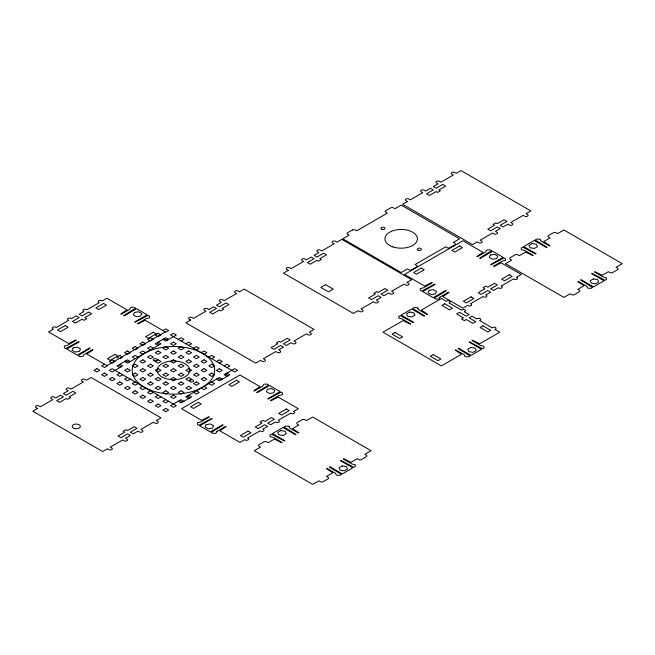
<?xml version="1.0" encoding="UTF-8"?>
<svg xmlns="http://www.w3.org/2000/svg" width="655" height="655" viewBox="0 0 655 655"><rect width="100%" height="100%" fill="white"/><g stroke="black" fill="none" stroke-linecap="round" stroke-linejoin="round"><path stroke-width="0.98" d="M104.522 364.237L101.648 365.899L104.522 367.553L107.395 365.899L86.812 354.019L93.035 349.876L92.56 349.598L83.946 354.568L83.463 355.952L82.505 356.508L79.64 356.508L78.199 355.673L90.161 348.214L89.686 347.944L77.249 355.125L66.72 349.049L79.157 341.861L78.682 341.591L65.762 348.493L64.329 347.666L64.329 346.004L67.678 345.177L76.291 340.207L75.808 339.929L68.636 343.523L48.535 331.921L53.325 329.154L52.842 328.884A2.03 1.171 0 0 1 52.842 327.222A2.03 1.171 0 0 1 55.716 327.222L56.191 327.5L68.636 320.32L68.153 320.041A2.03 1.171 0 0 1 68.153 318.379A2.03 1.171 0 0 1 71.027 318.379L71.501 318.657L76.291 315.898L79.165 317.552L72.459 321.425L75.333 323.079L82.031 319.214L83.946 320.32L86.82 318.657L84.904 317.552L91.602 313.688L88.728 312.026L82.031 315.898L79.165 314.236L83.946 311.477L83.472 311.199A2.03 1.171 0 0 1 83.472 309.545A2.03 1.171 0 0 1 86.337 309.545L86.82 309.815L99.257 302.635L98.782 302.356A2.03 1.171 0 0 1 98.782 300.702A2.03 1.171 0 0 1 101.648 300.702L102.131 300.981L106.912 298.213L127.005 309.815L120.79 313.958L121.265 314.236L129.878 309.266L130.361 307.883L131.311 307.334L134.185 307.334L135.618 308.161L123.656 315.62L124.139 315.898L136.576 308.71L147.105 314.793L134.668 321.973L135.143 322.252L148.063 315.342L149.496 316.168L149.496 317.831L146.147 318.657L137.534 323.627L138.017 323.906L145.189 320.311L165.772 332.2L168.638 330.538L165.772 328.884L162.899 330.538M106.912 365.621L165.289 331.921M119.832 373.08L116.958 374.742L119.832 376.396L122.706 374.742M178.209 339.38L181.083 337.718L183.949 339.38L181.083 341.034M127.488 377.501L124.622 379.155L127.488 380.817L130.361 379.155M185.864 343.801L188.738 342.139L191.604 343.801L188.738 345.455M135.143 381.922L132.277 383.576L135.143 385.238L138.017 383.576M193.52 348.214L196.394 346.56L199.259 348.214L196.394 349.876M142.798 386.344L139.933 387.997L142.798 389.659L145.672 387.997M201.175 352.636L204.049 350.982L206.923 352.636L204.049 354.298M150.453 390.765L147.588 392.419L150.453 394.081L153.327 392.419M208.83 357.057L211.704 355.403L214.578 357.057L211.704 358.719M158.109 395.178L155.243 396.84L158.109 398.494L160.983 396.84M216.486 361.478L219.359 359.824L222.233 361.478L219.359 363.14M165.772 399.599L162.899 401.261L165.772 402.915L168.638 401.261M224.141 365.899L227.015 364.237L229.889 365.899L227.015 367.553M168.638 339.38L165.772 337.718L155.243 343.801L158.109 345.455M227.015 373.08L229.889 374.742L219.359 380.817L216.486 379.155M167.205 340.207L165.772 339.38A2.03 1.171 0 0 0 162.899 339.38L165.772 341.034L176.293 334.959L173.428 333.297L170.554 334.959L234.67 371.974L237.544 370.321L234.67 368.659L224.141 374.742L227.015 376.396A2.03 1.171 0 0 0 227.015 374.742L225.582 373.907M159.55 344.628L158.109 343.801A2.03 1.171 0 0 1 158.109 342.139L160.983 343.801L127.488 363.14L124.622 361.478A2.03 1.171 0 0 1 127.488 361.478L128.929 362.305M217.927 378.328L219.359 379.155A2.03 1.171 0 0 0 222.233 379.155L219.359 377.501L185.864 396.84L188.738 398.494A2.03 1.171 0 0 0 188.738 396.84L187.297 396.013M153.327 348.214L150.453 346.56L147.588 348.214L150.453 349.876M211.704 381.922L214.578 383.576L211.704 385.238L208.83 383.576M145.672 352.636L142.798 350.982L139.933 352.636L142.798 354.298M204.049 386.344L206.923 387.997L204.049 389.659L201.175 387.997M138.017 357.057L135.143 355.403L132.277 357.057L135.143 358.719M196.394 390.765L199.259 392.419L196.394 394.081L193.52 392.419M130.361 361.478L127.488 359.824L116.958 365.899L119.832 367.553M188.738 395.178L191.604 396.84L181.083 402.915L178.209 401.261M121.265 366.726L119.832 365.899A2.03 1.171 0 0 1 119.832 364.237L122.706 365.899L112.177 371.974L109.303 370.321L112.177 368.659L176.293 405.682L173.428 407.336L170.554 405.682L181.083 399.599L183.949 401.261A2.03 1.171 0 0 1 181.083 401.261L179.642 400.434M289.223 426.675L289.698 428.051L298.312 433.029L298.795 432.75L292.572 428.607L298.786 425.021L297.354 424.186A2.03 1.171 0 0 1 297.354 422.532L302.135 419.765A2.03 1.171 0 0 1 305.009 419.765L306.442 420.6L312.664 417.006L371.041 450.706L364.819 454.3L366.26 455.127A2.03 1.171 0 0 1 366.26 456.789L361.47 459.548A2.03 1.171 0 0 1 358.604 459.548L357.163 458.721L350.949 462.307L343.769 458.721L343.294 458.991L351.907 463.969L355.256 464.796L355.256 466.458L353.815 467.285L340.903 460.375L340.42 460.653L352.865 467.834L342.336 473.917L329.891 466.728L329.416 467.007L341.378 474.466L339.945 475.293L337.071 475.293L336.113 474.744L335.638 473.36L327.025 468.391L326.542 468.661L332.765 472.812L326.542 476.398L327.975 477.233A2.03 1.171 0 0 1 327.975 478.887L323.193 481.646A2.03 1.171 0 0 1 320.32 481.646L318.887 480.819L312.664 484.413L254.287 450.706L260.51 447.119L259.077 446.292A2.03 1.171 0 0 1 259.077 444.63L263.859 441.871A2.03 1.171 0 0 1 266.732 441.871L268.165 442.698L274.388 439.104L281.568 442.698L282.043 442.42L273.43 437.45L270.081 436.615L270.081 434.961L271.514 434.134L284.434 441.036L284.917 440.766L272.472 433.577L283.001 427.502L295.446 434.683L295.921 434.412L283.959 426.954L285.392 426.118L288.265 426.118L289.223 426.675M417.931 308.161L418.414 309.545L427.027 314.515L427.502 314.236L421.28 310.093L441.38 298.492L446.161 301.259L446.644 300.981A2.03 1.171 0 0 1 449.51 300.981A2.03 1.171 0 0 1 449.51 302.635L449.035 302.913L461.472 310.093L461.955 309.823A2.03 1.171 0 0 1 464.821 309.823A2.03 1.171 0 0 1 464.821 311.477L464.346 311.755L469.127 314.515L466.262 316.177L459.556 312.304L456.691 313.966L463.388 317.831L461.472 318.936L464.346 320.598L466.262 319.493L472.959 323.357L475.833 321.703L469.127 317.831L472.001 316.177L476.783 318.936L477.266 318.657A2.03 1.171 0 0 1 480.131 318.657A2.03 1.171 0 0 1 480.131 320.32L479.656 320.598L492.101 327.778L492.576 327.5A2.03 1.171 0 0 1 495.45 327.5A2.03 1.171 0 0 1 495.45 329.162L494.967 329.432L499.757 332.2L479.656 343.801L472.484 340.207L472.001 340.485L480.614 345.455L483.963 346.282L483.963 347.944L482.53 348.771L469.61 341.861L469.136 342.139L481.572 349.32L471.043 355.403L458.606 348.214L458.123 348.493L470.093 355.952L468.652 356.779L465.787 356.779L464.829 356.23L464.346 354.846L455.733 349.876L455.258 350.155L461.48 354.298L441.38 365.899L383.003 332.2L403.103 320.59L410.276 324.184L410.759 323.906L402.145 318.936L398.797 318.109L398.797 316.447L400.23 315.62L413.149 322.53L413.624 322.252L401.188 315.071L411.717 308.988L424.153 316.177L424.636 315.898L412.666 308.44L414.107 307.613L416.973 307.613L417.931 308.161M540.432 239.648L540.907 241.032L549.52 246.002L550.004 245.723L543.781 241.58L549.995 237.994L548.562 237.167A2.03 1.171 0 0 1 548.562 235.505L553.344 232.746A2.03 1.171 0 0 1 556.218 232.746L557.651 233.573L563.873 229.979L622.25 263.687L616.027 267.273L617.468 268.108A2.03 1.171 0 0 1 617.468 269.762L612.679 272.521A2.03 1.171 0 0 1 609.813 272.521L608.372 271.694L602.158 275.288L594.977 271.694L594.503 271.972L603.116 276.942L606.465 277.769L606.465 279.431L605.024 280.258L592.104 273.356L591.629 273.626L604.066 280.815L593.545 286.89L581.1 279.71L580.625 279.98L592.587 287.439L591.154 288.274L588.28 288.274L587.322 287.717L586.847 286.333L578.234 281.363L577.751 281.642L583.973 285.785L577.751 289.379L579.184 290.206A2.03 1.171 0 0 1 579.184 291.86L574.402 294.627A2.03 1.171 0 0 1 571.528 294.627L570.096 293.8L563.873 297.386L505.496 263.687L511.719 260.092L510.286 259.265A2.03 1.171 0 0 1 510.286 257.603L515.067 254.844A2.03 1.171 0 0 1 517.941 254.844L519.374 255.671L525.597 252.077L532.777 255.671L533.252 255.393L524.639 250.423L521.29 249.596L521.29 247.934L522.723 247.107L535.643 254.017L536.126 253.739L523.681 246.558L534.21 240.475L546.647 247.664L547.13 247.385L535.168 239.927L536.601 239.1L539.474 239.1L540.432 239.648M73.18 347.805L72.042 350.253L75.153 352.054L79.402 351.399L80.54 348.943L77.429 347.15L73.18 347.805M134.431 312.443L133.293 314.899L136.396 316.692L140.645 316.037L141.783 313.581L138.68 311.788L134.431 312.443M206.202 424.604L205.064 427.052L208.175 428.853L212.425 428.198L213.563 425.742L210.452 423.949L206.202 424.604M267.445 389.242L266.307 391.698L269.418 393.491L273.667 392.836L274.805 390.38L271.694 388.587L267.445 389.242M429.181 290.345L428.042 292.793L431.154 294.594L435.395 293.931L436.541 291.483L433.43 289.682L429.181 290.345M490.423 254.983L489.285 257.431L492.396 259.233L496.646 258.578L497.784 256.121L494.672 254.328L490.423 254.983M216.969 431.375L216.494 432.75L215.536 433.307L212.662 433.307L211.229 432.48L223.191 425.021L222.708 424.743L210.271 431.923L199.742 425.848L212.187 418.668L211.704 418.389L198.784 425.292L197.351 424.465L197.351 422.811L200.7 421.984L209.313 417.006L208.839 416.727L201.658 420.322L181.558 408.72L239.935 375.012L260.035 386.622L253.812 390.765L254.296 391.043L262.901 386.065L263.384 384.681L264.342 384.133L267.207 384.133L268.648 384.96L256.686 392.419L257.161 392.697L269.606 385.517L280.127 391.592L267.69 398.772L268.165 399.051L281.085 392.14L282.526 392.975L282.526 394.629L279.177 395.456L270.564 400.434L271.039 400.704L278.219 397.118L298.312 408.72L293.522 411.479L294.005 411.758A2.03 1.171 0 0 1 294.005 413.411A2.03 1.171 0 0 1 291.131 413.411L290.656 413.141L278.211 420.322L278.694 420.6A2.03 1.171 0 0 1 278.694 422.254A2.03 1.171 0 0 1 275.82 422.254L275.346 421.976L270.556 424.743L267.69 423.081L274.388 419.216L271.514 417.562L264.817 421.427L262.901 420.322L260.035 421.976L261.943 423.081L255.245 426.954L258.119 428.607L264.817 424.743L267.69 426.397L262.901 429.164L263.384 429.434A2.03 1.171 0 0 1 263.384 431.096A2.03 1.171 0 0 1 260.51 431.096L260.035 430.818L247.59 437.999L248.073 438.277A2.03 1.171 0 0 1 248.073 439.939A2.03 1.171 0 0 1 245.199 439.939L244.716 439.661L239.935 442.42L219.843 430.818L226.057 426.675L225.582 426.397L216.969 431.375M439.947 297.116L439.472 298.492L438.514 299.048L435.641 299.048L434.208 298.221L446.17 290.763L445.687 290.484L433.25 297.665L422.721 291.59L435.166 284.401L434.683 284.131L421.763 291.033L420.33 290.206L420.33 288.552L423.679 287.717L432.292 282.747L431.809 282.469L424.636 286.063L404.536 274.461L462.913 240.753L483.013 252.363L476.791 256.506L477.266 256.776L485.879 251.807L486.362 250.423L487.32 249.874L490.186 249.874L491.627 250.701L479.665 258.16L480.14 258.438L492.585 251.258L503.106 257.333L490.669 264.514L491.144 264.792L504.063 257.882L505.496 258.717L505.496 260.371L502.148 261.198L493.534 266.176L494.017 266.446L501.198 262.86L521.29 274.461L516.5 277.221L516.983 277.499A2.03 1.171 0 0 1 516.983 279.153A2.03 1.171 0 0 1 514.109 279.153L513.635 278.874L501.19 286.063L501.673 286.333A2.03 1.171 0 0 1 501.673 287.995A2.03 1.171 0 0 1 498.799 287.995L498.324 287.717L493.534 290.484L490.669 288.822L497.366 284.958L494.492 283.296L487.795 287.168L485.879 286.063L483.005 287.717L484.921 288.822L478.224 292.695L481.098 294.349L487.795 290.484L490.669 292.138L485.879 294.897L486.362 295.176A2.03 1.171 0 0 1 486.362 296.838A2.03 1.171 0 0 1 483.488 296.838L483.005 296.559L470.568 303.74L471.043 304.018A2.03 1.171 0 0 1 471.043 305.672A2.03 1.171 0 0 1 468.178 305.672L467.695 305.402L462.913 308.161L442.821 296.559L449.035 292.417L448.56 292.138L439.947 297.116M65.287 325.568L57.632 329.989L60.497 331.643L68.153 327.222L65.287 325.568M103.564 303.462L95.908 307.883L98.782 309.545L106.438 305.124L103.564 303.462M115.051 354.298L107.395 358.719L110.261 360.373L117.916 355.952L115.051 354.298M153.327 332.2L145.672 336.613L148.546 338.275L156.201 333.853L153.327 332.2M96.866 368.659L93.992 370.321L96.866 371.974L99.74 370.321L96.866 368.659M112.177 359.824L109.303 361.478L112.177 363.14L115.051 361.478L112.177 359.824M119.832 355.403L116.958 357.057L119.832 358.719L122.706 357.057L119.832 355.403M127.488 350.982L124.622 352.636L127.488 354.298L130.361 352.636L127.488 350.982M135.143 346.56L132.277 348.214L135.143 349.876L138.017 348.214L135.143 346.56M142.798 342.139L139.933 343.801L142.798 345.455L145.672 343.801L142.798 342.139M150.453 337.718L147.588 339.38L150.453 341.034L153.327 339.38L150.453 337.718M158.109 333.297L155.243 334.959L158.109 336.613L160.983 334.959L158.109 333.297M37.532 408.442L32.75 411.201L102.614 451.532L107.395 448.773L108.828 449.6A2.03 1.171 0 0 0 111.702 449.6A2.03 1.171 0 0 0 111.702 447.946L110.269 447.119L122.706 439.931L124.139 440.766A2.03 1.171 0 0 0 127.013 440.766A2.03 1.171 0 0 0 127.013 439.104L125.58 438.277L130.361 435.518L127.488 433.856L120.79 437.72L117.925 436.066L124.622 432.202L123.181 431.367L126.055 429.713L127.488 430.54L134.193 426.675L137.059 428.329L130.361 432.202L133.235 433.856L138.017 431.096L139.458 431.923A2.03 1.171 0 0 0 142.323 431.923A2.03 1.171 0 0 0 142.323 430.261L140.891 429.434L153.327 422.254L154.768 423.081A2.03 1.171 0 0 0 157.634 423.081A2.03 1.171 0 0 0 157.634 421.427L156.201 420.592L160.983 417.833L91.127 377.501L86.337 380.26L84.904 379.433A2.03 1.171 0 0 0 82.039 379.433A2.03 1.171 0 0 0 82.039 381.095L83.472 381.922L71.027 389.103L69.594 388.276A2.03 1.171 0 0 0 66.72 388.276A2.03 1.171 0 0 0 66.72 389.93L68.161 390.757L63.371 393.524L66.245 395.178L72.942 391.313L75.816 392.967L69.119 396.84L70.552 397.667L67.678 399.321L66.245 398.494L59.548 402.366L56.674 400.704L63.371 396.84L60.506 395.178L55.716 397.945L54.283 397.11A2.03 1.171 0 0 0 51.409 397.11A2.03 1.171 0 0 0 51.409 398.772L52.85 399.599L40.405 406.78L38.972 405.953A2.03 1.171 0 0 0 36.099 405.953A2.03 1.171 0 0 0 36.099 407.615L37.532 408.442M190.646 320.041L185.864 322.8L255.72 363.14L260.51 360.373L261.943 361.2A2.03 1.171 0 0 0 264.817 361.2A2.03 1.171 0 0 0 264.817 359.546L263.375 358.719L275.82 351.538L277.253 352.365A2.03 1.171 0 0 0 280.127 352.365A2.03 1.171 0 0 0 280.127 350.703L278.694 349.876L283.476 347.117L280.602 345.455L273.905 349.328L271.031 347.666L277.736 343.801L276.295 342.974L279.169 341.312L280.602 342.139L287.299 338.275L290.173 339.929L283.476 343.801L286.35 345.455L291.131 342.696L292.564 343.523A2.03 1.171 0 0 0 295.438 343.523A2.03 1.171 0 0 0 295.438 341.869L294.005 341.034L306.442 333.853L307.875 334.68A2.03 1.171 0 0 0 310.748 334.68A2.03 1.171 0 0 0 310.748 333.027L309.316 332.2L314.097 329.432L244.241 289.101L239.452 291.86L238.019 291.033A2.03 1.171 0 0 0 235.145 291.033A2.03 1.171 0 0 0 235.145 292.695L236.586 293.522L224.141 300.702L222.708 299.875A2.03 1.171 0 0 0 219.834 299.875A2.03 1.171 0 0 0 219.834 301.529L221.267 302.364L216.486 305.124L219.359 306.786L226.057 302.913L228.931 304.575L222.225 308.44L223.666 309.266L220.792 310.928L219.359 310.093L212.662 313.966L209.788 312.304L216.486 308.44L213.612 306.786L208.83 309.545L207.398 308.718A2.03 1.171 0 0 0 204.524 308.718A2.03 1.171 0 0 0 204.524 310.372L205.957 311.199L193.52 318.387L192.087 317.552A2.03 1.171 0 0 0 189.213 317.552A2.03 1.171 0 0 0 189.213 319.214L190.646 320.041M104.522 373.08L101.648 374.742L104.522 376.396L107.395 374.742L104.522 373.08M352.382 229.979L347.592 232.746A2.03 1.171 0 0 0 347.592 234.4L349.033 235.227L342.811 238.821L401.188 272.521L407.41 268.935L408.843 269.762A2.03 1.171 0 0 0 411.717 269.762L416.498 267.003A2.03 1.171 0 0 0 416.498 265.34L415.065 264.514L445.687 246.837L447.119 247.664A2.03 1.171 0 0 0 449.993 247.664L454.775 244.896A2.03 1.171 0 0 0 454.775 243.242L453.342 242.415L459.564 238.821L401.188 205.121L394.965 208.708L393.532 207.881A2.03 1.171 0 0 0 390.658 207.881L385.877 210.64A2.03 1.171 0 0 0 385.877 212.302L387.31 213.129L356.688 230.814L355.247 229.979A2.03 1.171 0 0 0 352.382 229.979M288.265 270.31L283.476 273.078L353.34 313.409L358.121 310.65L359.562 311.477A2.03 1.171 0 0 0 362.428 311.477A2.03 1.171 0 0 0 362.428 309.815L360.995 308.988L373.44 301.808L374.873 302.635A2.03 1.171 0 0 0 377.747 302.635A2.03 1.171 0 0 0 377.747 300.981L376.306 300.146L381.095 297.386L378.222 295.732L371.524 299.597L368.65 297.935L375.348 294.07L373.915 293.244L376.789 291.581L378.222 292.417L384.919 288.544L387.793 290.206L381.095 294.07L383.961 295.732L388.751 292.965L390.183 293.792A2.03 1.171 0 0 0 393.057 293.792A2.03 1.171 0 0 0 393.057 292.138L391.616 291.311L404.061 284.123L405.494 284.958A2.03 1.171 0 0 0 408.368 284.958A2.03 1.171 0 0 0 408.368 283.296L406.927 282.469L411.717 279.71L341.853 239.37L337.071 242.137L335.638 241.31A2.03 1.171 0 0 0 332.765 241.31A2.03 1.171 0 0 0 332.765 242.964L334.197 243.791L321.761 250.971L320.328 250.144A2.03 1.171 0 0 0 317.454 250.144A2.03 1.171 0 0 0 317.454 251.807L318.887 252.633L314.105 255.393L316.971 257.055L323.676 253.182L326.542 254.844L319.845 258.709L321.277 259.536L318.412 261.198L316.971 260.371L310.273 264.235L307.408 262.581L314.105 258.709L311.231 257.055L306.45 259.814L305.009 258.987A2.03 1.171 0 0 0 302.143 258.987A2.03 1.171 0 0 0 302.143 260.641L303.576 261.476L291.139 268.656L289.698 267.829A2.03 1.171 0 0 0 286.833 267.829A2.03 1.171 0 0 0 286.833 269.483L288.265 270.31M407.402 201.527L402.62 204.294L472.476 244.626L477.266 241.859L478.699 242.694A2.03 1.171 0 0 0 481.572 242.694A2.03 1.171 0 0 0 481.572 241.032L480.131 240.205L492.576 233.024L494.009 233.851A2.03 1.171 0 0 0 496.883 233.851A2.03 1.171 0 0 0 496.883 232.189L495.45 231.362L500.232 228.603L497.358 226.941L490.66 230.814L487.795 229.152L494.492 225.287L493.051 224.46L495.925 222.798L497.358 223.625L504.063 219.761L506.929 221.423L500.232 225.287L503.106 226.941L507.887 224.182L509.32 225.009A2.03 1.171 0 0 0 512.194 225.009A2.03 1.171 0 0 0 512.194 223.355L510.761 222.52L523.198 215.339L524.639 216.166A2.03 1.171 0 0 0 527.504 216.166A2.03 1.171 0 0 0 527.504 214.512L526.071 213.686L530.853 210.918L460.997 170.587L456.208 173.354L454.775 172.519A2.03 1.171 0 0 0 451.901 172.519A2.03 1.171 0 0 0 451.901 174.181L453.342 175.008L440.897 182.188L439.464 181.361A2.03 1.171 0 0 0 436.59 181.361A2.03 1.171 0 0 0 436.59 183.023L438.031 183.85L433.242 186.609L436.115 188.272L442.813 184.399L445.687 186.061L438.989 189.925L440.422 190.752L437.548 192.414L436.115 191.579L429.418 195.452L426.544 193.79L433.242 189.925L430.376 188.272L425.586 191.031L424.153 190.204A2.03 1.171 0 0 0 421.28 190.204A2.03 1.171 0 0 0 421.28 191.858L422.712 192.685L410.276 199.873L408.843 199.038A2.03 1.171 0 0 0 405.969 199.038A2.03 1.171 0 0 0 405.969 200.7L407.402 201.527M112.177 377.501L109.303 379.155L112.177 380.817L115.051 379.155L112.177 377.501M127.488 368.659L124.622 370.321L127.488 371.974L130.361 370.321L127.488 368.659M135.143 364.237L132.277 365.899L135.143 367.553L138.017 365.899L135.143 364.237M142.798 359.824L139.933 361.478L142.798 363.14L145.672 361.478L142.798 359.824M150.453 355.403L147.588 357.057L150.453 358.719L153.327 357.057L150.453 355.403M158.109 350.982L155.243 352.636L158.109 354.298L160.983 352.636L158.109 350.982M165.772 346.56L162.899 348.214L165.772 349.876L168.638 348.214L165.772 346.56M173.428 342.139L170.554 343.801L173.428 345.455L176.293 343.801L173.428 342.139M119.832 381.922L116.958 383.576L119.832 385.238L122.706 383.576L119.832 381.922M135.143 373.08L132.277 374.742L135.143 376.396L138.017 374.742L135.143 373.08M142.798 368.659L139.933 370.321L142.798 371.974L145.672 370.321L142.798 368.659M150.453 364.237L147.588 365.899L150.453 367.553L153.327 365.899L150.453 364.237M158.109 359.824L155.243 361.478L158.109 363.14L160.983 361.478L158.109 359.824M165.772 355.403L162.899 357.057L165.772 358.719L168.638 357.057L165.772 355.403M173.428 350.982L170.554 352.636L173.428 354.298L176.293 352.636L173.428 350.982M181.083 346.56L178.209 348.214L181.083 349.876L183.949 348.214L181.083 346.56M127.488 386.344L124.622 387.997L127.488 389.659L130.361 387.997L127.488 386.344M142.798 377.501L139.933 379.155L142.798 380.817L145.672 379.155L142.798 377.501M150.453 373.08L147.588 374.742L150.453 376.396L153.327 374.742L150.453 373.08M158.109 368.659L155.243 370.321L158.109 371.974L160.983 370.321L158.109 368.659M165.772 364.237L162.899 365.899L165.772 367.553L168.638 365.899L165.772 364.237M173.428 359.824L170.554 361.478L173.428 363.14L176.293 361.478L173.428 359.824M181.083 355.403L178.209 357.057L181.083 358.719L183.949 357.057L181.083 355.403M188.738 350.982L185.864 352.636L188.738 354.298L191.604 352.636L188.738 350.982M135.143 390.765L132.277 392.419L135.143 394.081L138.017 392.419L135.143 390.765M150.453 381.922L147.588 383.576L150.453 385.238L153.327 383.576L150.453 381.922M158.109 377.501L155.243 379.155L158.109 380.817L160.983 379.155L158.109 377.501M165.772 373.08L162.899 374.742L165.772 376.396L168.638 374.742L165.772 373.08M173.428 368.659L170.554 370.321L173.428 371.974L176.293 370.321L173.428 368.659M181.083 364.237L178.209 365.899L181.083 367.553L183.949 365.899L181.083 364.237M188.738 359.824L185.864 361.478L188.738 363.14L191.604 361.478L188.738 359.824M196.394 355.403L193.52 357.057L196.394 358.719L199.259 357.057L196.394 355.403M325.584 284.679L320.803 287.439L328.458 291.86L333.239 289.101L325.584 284.679M142.798 395.178L139.933 396.84L142.798 398.494L145.672 396.84L142.798 395.178M158.109 386.344L155.243 387.997L158.109 389.659L160.983 387.997L158.109 386.344M165.772 381.922L162.899 383.576L165.772 385.238L168.638 383.576L165.772 381.922M173.428 377.501L170.554 379.155L173.428 380.817L176.293 379.155L173.428 377.501M181.083 373.08L178.209 374.742L181.083 376.396L183.949 374.742L181.083 373.08M188.738 368.659L185.864 370.321L188.738 371.974L191.604 370.321L188.738 368.659M196.394 364.237L193.52 365.899L196.394 367.553L199.259 365.899L196.394 364.237M204.049 359.824L201.175 361.478L204.049 363.14L206.923 361.478L204.049 359.824M150.453 399.599L147.588 401.261L150.453 402.915L153.327 401.261L150.453 399.599M165.772 390.765L162.899 392.419L165.772 394.081L168.638 392.419L165.772 390.765M173.428 386.344L170.554 387.997L173.428 389.659L176.293 387.997L173.428 386.344M181.083 381.922L178.209 383.576L181.083 385.238L183.949 383.576L181.083 381.922M188.738 377.501L185.864 379.155L188.738 380.817L191.604 379.155L188.738 377.501M196.394 373.08L193.52 374.742L196.394 376.396L199.259 374.742L196.394 373.08M204.049 368.659L201.175 370.321L204.049 371.974L206.923 370.321L204.049 368.659M211.704 364.237L208.83 365.899L211.704 367.553L214.578 365.899L211.704 364.237M158.109 404.02L155.243 405.682L158.109 407.336L160.983 405.682L158.109 404.02M173.428 395.178L170.554 396.84L173.428 398.494L176.293 396.84L173.428 395.178M181.083 390.765L178.209 392.419L181.083 394.081L183.949 392.419L181.083 390.765M188.738 386.344L185.864 387.997L188.738 389.659L191.604 387.997L188.738 386.344M196.394 381.922L193.52 383.576L196.394 385.238L199.259 383.576L196.394 381.922M204.049 377.501L201.175 379.155L204.049 380.817L206.923 379.155L204.049 377.501M211.704 373.08L208.83 374.742L211.704 376.396L214.578 374.742L211.704 373.08M219.359 368.659L216.486 370.321L219.359 371.974L222.233 370.321L219.359 368.659M165.772 408.442L162.899 410.095L165.772 411.758L168.638 410.095L165.772 408.442M421.28 268.108L413.624 272.521L416.498 274.183L424.153 269.762L421.28 268.108M459.564 246.002L451.909 250.423L454.775 252.085L462.43 247.664L459.564 246.002M198.309 402.366L190.654 406.788L193.52 408.442L201.175 404.02L198.309 402.366M236.586 380.26L228.931 384.681L231.796 386.344L239.46 381.922L236.586 380.26M409.612 312.067L406.509 313.86L407.647 316.316L411.889 316.971L415 315.178L413.862 312.722L409.612 312.067M532.114 243.554L529.003 245.347L530.141 247.803L534.39 248.458L537.501 246.665L536.363 244.209L532.114 243.554M394.965 332.47L392.091 334.132L399.746 338.553L402.62 336.891L394.965 332.47M444.729 303.74L441.855 305.402L449.51 309.823L452.384 308.161L444.729 303.74M471.043 296.838L463.388 301.259L466.262 302.913L473.917 298.492L471.043 296.838M509.328 274.732L501.673 279.153L504.538 280.815L512.194 276.394L509.328 274.732M248.073 431.096L240.41 435.518L243.283 437.172L250.939 432.75L248.073 431.096M286.35 408.998L278.694 413.411L281.56 415.073L289.223 410.652L286.35 408.998M280.905 430.572L277.794 432.374L278.932 434.822L283.181 435.485L286.292 433.684L285.154 431.236L280.905 430.572M433.242 354.576L430.376 356.23L438.031 360.651L440.897 358.997L433.242 354.576M483.005 325.846L480.131 327.5L487.795 331.921L490.66 330.259L483.005 325.846M470.863 347.428L467.752 349.221L468.89 351.669L473.139 352.333L476.25 350.531L475.112 348.083L470.863 347.428M593.356 278.915L590.245 280.708L591.391 283.156L595.632 283.82L598.744 282.018L597.606 279.57L593.356 278.915M342.147 465.934L339.044 467.735L340.182 470.184L344.424 470.839L347.535 469.046L346.397 466.597L342.147 465.934M150.29 390.052A41.281 23.834 0 0 0 214.594 372.015A41.281 23.834 0 0 0 155.391 348.886A41.281 23.834 0 0 0 150.29 390.052M165.306 378.443A16.244 9.375 0 0 0 189.663 370.321A16.244 9.375 0 0 0 165.306 362.199A16.244 9.375 0 0 0 165.306 378.443M74.261 428.427A4.061 2.342 0 0 0 80.352 426.397A4.061 2.342 0 0 0 74.261 424.366A4.061 2.342 0 0 0 74.261 428.427M190.466 381.783A2.03 1.171 0 0 0 193.634 380.899A2.03 1.171 0 0 0 190.72 379.761A2.03 1.171 0 0 0 190.466 381.783M154.105 360.79A2.03 1.171 0 0 0 157.266 359.906A2.03 1.171 0 0 0 154.351 358.768A2.03 1.171 0 0 0 154.105 360.79M393.065 246.943A16.244 9.375 0 0 0 417.423 238.821A16.244 9.375 0 0 0 393.065 230.699A16.244 9.375 0 0 0 393.065 246.943M381.988 229.34A2.03 1.171 0 0 0 385.034 228.325A2.03 1.171 0 0 0 381.988 227.31A2.03 1.171 0 0 0 381.988 229.34M418.357 250.333A2.03 1.171 0 0 0 421.402 249.318A2.03 1.171 0 0 0 418.357 248.302A2.03 1.171 0 0 0 418.357 250.333"/></g></svg>
